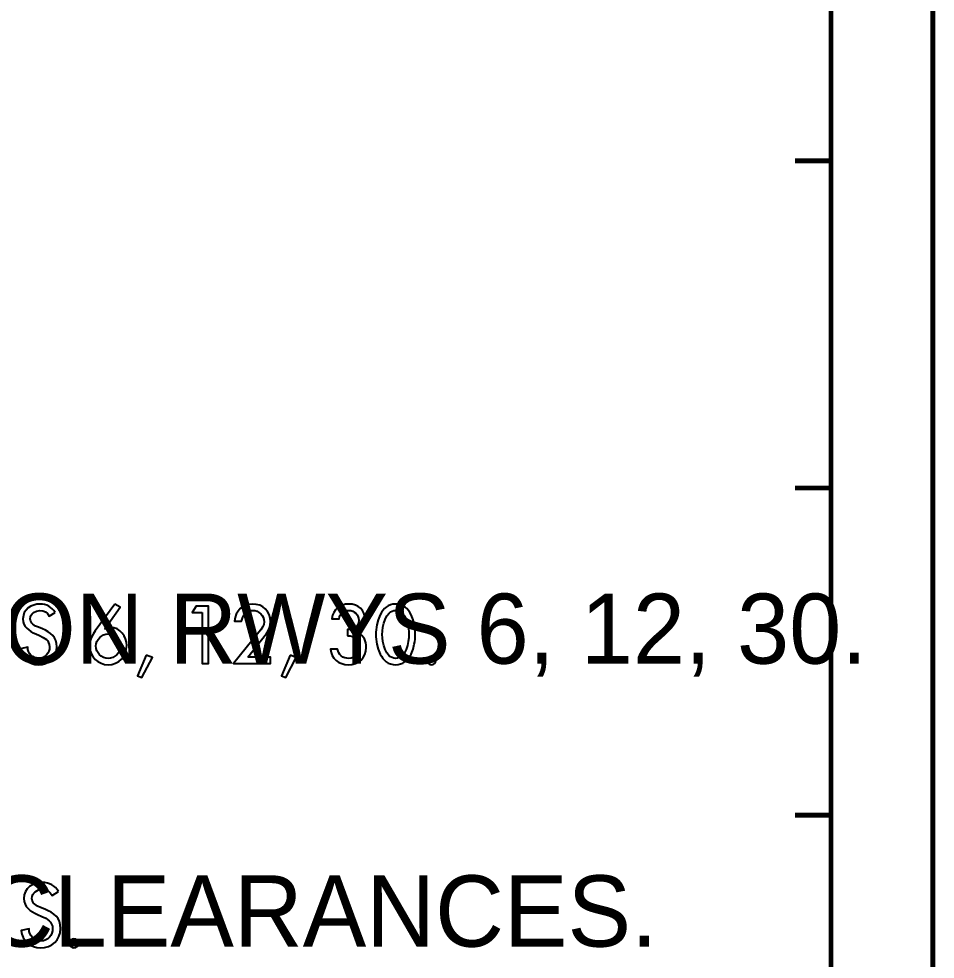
# Model space of a CAD drawing. Extents: x 0.08 to 5.7, y 0.31 to 7.95.
# Drawn here: x 4.113 to 5.13, y 1.357 to 2.4 of the extents above; entities that cross this region are included whole.
import ezdxf

# ---------------------------------------------------------------- set-up
doc = ezdxf.new("R2010")
doc.units = 0
doc.layers.get('0').update_dxf_attribs({"linetype": 'CONTINUOUS'})

msp = doc.modelspace()

# ---------------------------------------------------------------- linework, layer by layer
at = {"color": 0, "const_width": 0.005417}
for points in [[(0.252929, 7.62446), (5.12706, 7.62446), (5.12706, 0.625543), (0.252929, 0.625543), (0.252929, 7.62446)], [(5.01417, 1.04943), (5.01417, 2.60525), (5.01307, 6.23568), (5.01281, 7.62457)], [(4.97418, 2.24235), (5.01417, 2.24235)], [(4.97418, 1.87929), (5.01417, 1.87929)], [(4.97418, 1.51639), (5.01417, 1.51639)]]:
    msp.add_lwpolyline(points, dxfattribs=at)
at = {"color": 0}
for points in [[(4.15349, 1.74126), (4.15196, 1.74333), (4.15028, 1.74511), (4.14849, 1.74681), (4.14638, 1.74821), (4.14415, 1.74918), (4.14182, 1.75), (4.13943, 1.75043), (4.13683, 1.75054), (4.13319, 1.75028), (4.12972, 1.74946), (4.12651, 1.74804), (4.12358, 1.74625), (4.12125, 1.74387), (4.11931, 1.7411), (4.11822, 1.7379), (4.11778, 1.73415), (4.11806, 1.73096), (4.11887, 1.72808), (4.12028, 1.72569), (4.12207, 1.72364), (4.12418, 1.72179), (4.12651, 1.72017), (4.12918, 1.71875), (4.13194, 1.7175), (4.13624, 1.71556), (4.14031, 1.7136), (4.14388, 1.7111), (4.14529, 1.70958), (4.14626, 1.70762), (4.14692, 1.70557), (4.14725, 1.70307), (4.14708, 1.70057), (4.14638, 1.69819), (4.14529, 1.69596), (4.14388, 1.69417), (4.14219, 1.69249), (4.14031, 1.6914), (4.13807, 1.69054), (4.13558, 1.69026), (4.13303, 1.69054), (4.13069, 1.69125), (4.12864, 1.69239), (4.12668, 1.69374), (4.12517, 1.69569), (4.12403, 1.69775), (4.12332, 1.70014), (4.12304, 1.70281), (4.11486, 1.70096), (4.11567, 1.69721), (4.11708, 1.69374), (4.11903, 1.69069), (4.12153, 1.68821), (4.12429, 1.68608), (4.1275, 1.68446), (4.13113, 1.6836), (4.13487, 1.68321), (4.13906, 1.6836), (4.1429, 1.68457), (4.14638, 1.68642), (4.14947, 1.68858), (4.15196, 1.69151), (4.15386, 1.69499), (4.15517, 1.69889), (4.15554, 1.70307), (4.15517, 1.70692), (4.15429, 1.71029), (4.15278, 1.71322), (4.15082, 1.71571), (4.14849, 1.71793), (4.14567, 1.71983), (4.14264, 1.7214), (4.13943, 1.72293), (4.13487, 1.72472), (4.13178, 1.72612), (4.1289, 1.72808), (4.12776, 1.72933), (4.12679, 1.73068), (4.12625, 1.73236), (4.12597, 1.73415), (4.12625, 1.73628), (4.12696, 1.73807), (4.12804, 1.73958), (4.12944, 1.741), (4.13276, 1.74278), (4.13667, 1.74349), (4.13986, 1.74306), (4.14264, 1.74197), (4.14486, 1.74001), (4.14681, 1.73719), (4.15349, 1.74126)], [(4.21983, 1.75054), (4.19808, 1.72081), (4.19553, 1.71696), (4.19347, 1.71289), (4.19276, 1.71072), (4.19206, 1.7085), (4.19179, 1.70628), (4.19168, 1.70378), (4.19206, 1.6996), (4.19336, 1.69569), (4.19526, 1.69222), (4.19792, 1.68918), (4.20096, 1.68668), (4.20443, 1.68485), (4.20833, 1.6836), (4.21235, 1.68321), (4.21653, 1.6836), (4.22054, 1.68485), (4.22401, 1.68679), (4.22711, 1.68929), (4.22944, 1.69249), (4.23139, 1.69613), (4.23247, 1.70014), (4.23292, 1.70443), (4.23264, 1.70817), (4.23167, 1.71197), (4.22999, 1.71544), (4.22792, 1.71832), (4.22526, 1.72097), (4.22222, 1.72293), (4.21875, 1.72418), (4.215, 1.72461), (4.21164, 1.72418), (4.20876, 1.72304), (4.20861, 1.72319), (4.22553, 1.74707), (4.21983, 1.75054)], [(4.31668, 1.7411), (4.31668, 1.68446), (4.32374, 1.68446), (4.32374, 1.74821), (4.30985, 1.74821), (4.30556, 1.7411), (4.31668, 1.7411)], [(4.36708, 1.69151), (4.38807, 1.71778), (4.38986, 1.72081), (4.39128, 1.72418), (4.39208, 1.72765), (4.39236, 1.73122), (4.39208, 1.7354), (4.39085, 1.73904), (4.38906, 1.74235), (4.38667, 1.74511), (4.38374, 1.7475), (4.38043, 1.74918), (4.37668, 1.75017), (4.37278, 1.75054), (4.3686, 1.75017), (4.36486, 1.74918), (4.36154, 1.74761), (4.35872, 1.74544), (4.35639, 1.74263), (4.35444, 1.73931), (4.35319, 1.73557), (4.35238, 1.73156), (4.3604, 1.73156), (4.36083, 1.73389), (4.36165, 1.73611), (4.36279, 1.73817), (4.36431, 1.74001), (4.3661, 1.74137), (4.36806, 1.74251), (4.37044, 1.74322), (4.37278, 1.74349), (4.37517, 1.74322), (4.3775, 1.74251), (4.37956, 1.74126), (4.38151, 1.73975), (4.38303, 1.7379), (4.38433, 1.73583), (4.38499, 1.73346), (4.38525, 1.73096), (4.38487, 1.72775), (4.38346, 1.72472), (4.38167, 1.72179), (4.37956, 1.71918), (4.35151, 1.68446), (4.39236, 1.68446), (4.39236, 1.69151), (4.36708, 1.69151)], [(4.47792, 1.71511), (4.48085, 1.71511), (4.48335, 1.71457), (4.48568, 1.7136), (4.48763, 1.71224), (4.48931, 1.71039), (4.4904, 1.70817), (4.49126, 1.70568), (4.49154, 1.70281), (4.49126, 1.70031), (4.49056, 1.69792), (4.48942, 1.69586), (4.48807, 1.6939), (4.48628, 1.69239), (4.48415, 1.69125), (4.48182, 1.69054), (4.47917, 1.69026), (4.47694, 1.69043), (4.47488, 1.69097), (4.47276, 1.69179), (4.47097, 1.69303), (4.46946, 1.69444), (4.46821, 1.69624), (4.46733, 1.69819), (4.46679, 1.70042), (4.45904, 1.70042), (4.45958, 1.69667), (4.46099, 1.69336), (4.46278, 1.69043), (4.46528, 1.68793), (4.46821, 1.68582), (4.4714, 1.68446), (4.47488, 1.68349), (4.47862, 1.68321), (4.48281, 1.6836), (4.48654, 1.68457), (4.49001, 1.68608), (4.49289, 1.68832), (4.49528, 1.69114), (4.49707, 1.69444), (4.49821, 1.69819), (4.49858, 1.70247), (4.49849, 1.70503), (4.49804, 1.70736), (4.49735, 1.70975), (4.49653, 1.71181), (4.49528, 1.71376), (4.49387, 1.71556), (4.49208, 1.71707), (4.49001, 1.71847), (4.49322, 1.72125), (4.49556, 1.72472), (4.49636, 1.72667), (4.49696, 1.72862), (4.49724, 1.73085), (4.49735, 1.73318), (4.49707, 1.73693), (4.49599, 1.7404), (4.49447, 1.74333), (4.49224, 1.74582), (4.48958, 1.74794), (4.48654, 1.74929), (4.48307, 1.75028), (4.47944, 1.75054), (4.47553, 1.75028), (4.47222, 1.74946), (4.46918, 1.74821), (4.46669, 1.74636), (4.46446, 1.74403), (4.46262, 1.74126), (4.46137, 1.73807), (4.46056, 1.73432), (4.46847, 1.73432), (4.46903, 1.73628), (4.46972, 1.73807), (4.47071, 1.73958), (4.47194, 1.741), (4.47347, 1.74197), (4.47515, 1.74278), (4.47711, 1.74333), (4.47917, 1.74349), (4.48139, 1.74322), (4.48361, 1.74263), (4.4854, 1.74164), (4.48708, 1.7404), (4.4885, 1.73876), (4.48942, 1.73693), (4.49001, 1.73486), (4.49029, 1.73247), (4.49001, 1.72988), (4.48931, 1.72765), (4.48807, 1.72586), (4.48654, 1.72444), (4.48469, 1.72347), (4.48264, 1.72276), (4.48025, 1.72239), (4.47765, 1.72222), (4.47792, 1.71511)], [(4.53125, 1.68321), (4.53418, 1.68349), (4.53678, 1.68419), (4.53928, 1.68511), (4.5415, 1.68653), (4.54362, 1.68832), (4.54542, 1.69026), (4.54693, 1.69265), (4.54833, 1.69499), (4.55057, 1.70031), (4.55192, 1.70594), (4.55251, 1.70876), (4.55279, 1.71153), (4.55306, 1.71419), (4.55306, 1.71669), (4.55306, 1.71929), (4.55279, 1.72194), (4.55251, 1.72472), (4.55192, 1.72765), (4.55057, 1.73318), (4.54833, 1.73861), (4.54693, 1.7411), (4.54542, 1.74333), (4.54362, 1.74544), (4.54167, 1.74707), (4.53928, 1.74858), (4.53694, 1.74957), (4.53418, 1.75028), (4.53125, 1.75054), (4.52821, 1.75028), (4.52556, 1.74957), (4.52306, 1.74858), (4.52083, 1.74707), (4.51888, 1.74544), (4.51708, 1.74333), (4.51557, 1.7411), (4.51417, 1.73861), (4.51193, 1.73318), (4.51042, 1.72765), (4.50999, 1.72472), (4.5096, 1.72194), (4.50944, 1.71929), (4.50933, 1.71669), (4.50944, 1.71419), (4.5096, 1.71153), (4.50999, 1.70876), (4.51042, 1.70594), (4.51193, 1.70031), (4.51417, 1.69499), (4.51557, 1.69265), (4.51708, 1.69026), (4.51888, 1.68832), (4.52083, 1.68653), (4.52306, 1.68511), (4.52556, 1.68419), (4.52832, 1.68349), (4.53125, 1.68321)], [(4.53125, 1.74349), (4.53331, 1.74322), (4.53515, 1.74263), (4.53678, 1.74181), (4.53836, 1.74056), (4.54096, 1.73736), (4.54292, 1.73346), (4.54432, 1.72917), (4.54531, 1.72472), (4.54585, 1.72043), (4.54596, 1.71679), (4.54585, 1.71306), (4.54531, 1.70888), (4.54432, 1.70443), (4.54292, 1.70014), (4.54096, 1.6964), (4.53836, 1.69319), (4.53678, 1.69194), (4.53515, 1.69114), (4.53331, 1.69054), (4.53125, 1.69026), (4.52919, 1.69054), (4.52724, 1.69114), (4.52556, 1.69194), (4.52403, 1.69319), (4.52154, 1.6964), (4.51958, 1.70014), (4.51807, 1.70443), (4.51708, 1.70888), (4.51665, 1.71306), (4.51639, 1.71679), (4.51665, 1.72043), (4.51708, 1.72472), (4.51807, 1.72917), (4.51958, 1.73346), (4.52154, 1.73736), (4.52403, 1.74056), (4.52556, 1.74181), (4.52724, 1.74263), (4.52919, 1.74322), (4.53125, 1.74349)], [(4.21224, 1.69026), (4.20958, 1.69054), (4.20708, 1.6914), (4.20469, 1.69265), (4.20281, 1.69428), (4.20111, 1.6964), (4.19987, 1.69863), (4.199, 1.70122), (4.19874, 1.70404), (4.199, 1.70654), (4.19987, 1.70904), (4.20111, 1.71138), (4.2029, 1.71332), (4.20486, 1.715), (4.20725, 1.71636), (4.20975, 1.71724), (4.21224, 1.7175), (4.21485, 1.71724), (4.21724, 1.71636), (4.21957, 1.71511), (4.22168, 1.71349), (4.22331, 1.71153), (4.22472, 1.70915), (4.22553, 1.70654), (4.22586, 1.70344), (4.22553, 1.70085), (4.22472, 1.69846), (4.22347, 1.69613), (4.22179, 1.69417), (4.21972, 1.69265), (4.21733, 1.6914), (4.21485, 1.69054), (4.21224, 1.69026)], [(4.25456, 1.6939), (4.24501, 1.67096), (4.24972, 1.66906), (4.2615, 1.69125), (4.25456, 1.6939)], [(4.41417, 1.6939), (4.40446, 1.67096), (4.40929, 1.66906), (4.42096, 1.69125), (4.41417, 1.6939)], [(4.57096, 1.69265), (4.56917, 1.69222), (4.56765, 1.69125), (4.56668, 1.68972), (4.56625, 1.68793), (4.56668, 1.68608), (4.56765, 1.68457), (4.56917, 1.6836), (4.57096, 1.68321), (4.57275, 1.6836), (4.57433, 1.68457), (4.57531, 1.68608), (4.57568, 1.68793), (4.57531, 1.68972), (4.57433, 1.69125), (4.57275, 1.69222), (4.57096, 1.69265)], [(4.15722, 1.43164), (4.15571, 1.43386), (4.15386, 1.43599), (4.15196, 1.43767), (4.14974, 1.43901), (4.14735, 1.44026), (4.14486, 1.44097), (4.14219, 1.44151), (4.13932, 1.44168), (4.13558, 1.4414), (4.13178, 1.44054), (4.12831, 1.43901), (4.12517, 1.43707), (4.12261, 1.43457), (4.12056, 1.43153), (4.11931, 1.42806), (4.11887, 1.42404), (4.11914, 1.42057), (4.12011, 1.41749), (4.12153, 1.41488), (4.12349, 1.41265), (4.12582, 1.41069), (4.12831, 1.40901), (4.13113, 1.4075), (4.134, 1.40608), (4.13872, 1.40403), (4.14318, 1.40196), (4.14692, 1.39914), (4.14849, 1.39751), (4.14958, 1.39556), (4.15039, 1.39318), (4.15072, 1.39057), (4.15039, 1.38791), (4.14974, 1.38525), (4.1486, 1.38292), (4.14708, 1.38097), (4.14529, 1.37918), (4.14307, 1.37793), (4.14068, 1.37706), (4.13807, 1.37679), (4.13525, 1.37706), (4.13276, 1.37777), (4.13053, 1.37902), (4.12847, 1.38053), (4.12679, 1.38249), (4.12554, 1.38487), (4.12483, 1.38737), (4.12457, 1.39031), (4.11567, 1.38835), (4.11664, 1.38433), (4.11806, 1.38053), (4.12028, 1.37723), (4.12294, 1.37446), (4.12597, 1.37223), (4.12944, 1.37055), (4.13319, 1.36957), (4.13721, 1.36914), (4.14182, 1.36957), (4.146, 1.37071), (4.14974, 1.3725), (4.15306, 1.375), (4.15571, 1.3782), (4.15776, 1.38178), (4.15901, 1.38596), (4.15956, 1.39057), (4.15918, 1.39475), (4.15821, 1.39833), (4.15668, 1.40153), (4.15457, 1.40419), (4.15196, 1.40653), (4.14903, 1.40864), (4.14567, 1.41026), (4.14219, 1.41194), (4.13721, 1.4139), (4.134, 1.41542), (4.13086, 1.41749), (4.12956, 1.41872), (4.12864, 1.42031), (4.12793, 1.4221), (4.12776, 1.42404), (4.12804, 1.42626), (4.12875, 1.42817), (4.12989, 1.42985), (4.1314, 1.43137), (4.13514, 1.43332), (4.13917, 1.43403), (4.14279, 1.4336), (4.14567, 1.43235), (4.14806, 1.43028), (4.15012, 1.42736), (4.15722, 1.43164)], [(4.17432, 1.37929), (4.17236, 1.37891), (4.17085, 1.37777), (4.16971, 1.37625), (4.16932, 1.37429), (4.16971, 1.37223), (4.17085, 1.37071), (4.17236, 1.36957), (4.17432, 1.36914), (4.17638, 1.36957), (4.1779, 1.37071), (4.17904, 1.37223), (4.17947, 1.37429), (4.17904, 1.37625), (4.1779, 1.37777), (4.17638, 1.37891), (4.17432, 1.37929)]]:
    msp.add_lwpolyline(points, dxfattribs=at)

# ---------------------------------------------------------------- texts
for s, height, p in [('NOTE: RADAR REFLECTORS ON RWYS 6, 12, 30.', 0.0777331, (2.62851, 1.6844)), ('CAUTION: BE ALERT TO RUNWAY CROSSING CLEARANCES.', 0.0790668, (1.73165, 1.37045))]:
    msp.add_text(s, height=height, dxfattribs=at).set_placement(p)

doc.saveas('drawing.dxf')
